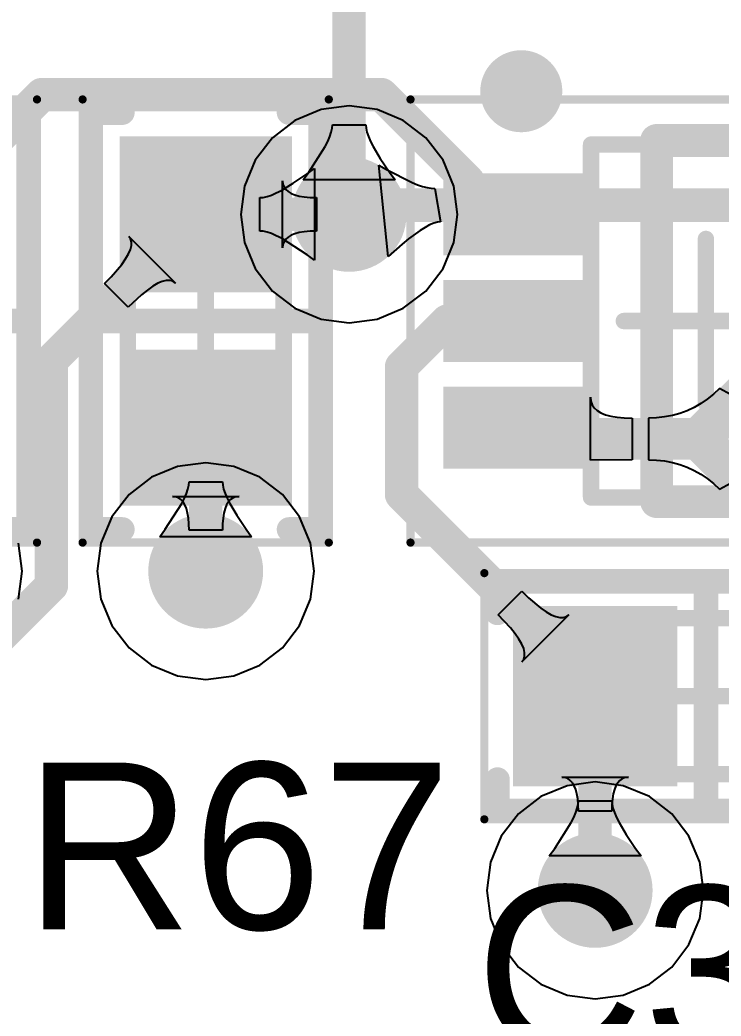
# Model space of a CAD drawing. Header units: inches. Extents: x -0.01 to 3.94, y -0.06 to 4.68.
# Drawn here: x 3.3454 to 3.5136, y 2.2233 to 2.4622 of the extents above; entities that cross this region are included whole.
import ezdxf

# ---------------------------------------------------------------- set-up
doc = ezdxf.new("R2010")
doc.units = ezdxf.units.IN
doc.header["$MEASUREMENT"] = 0
for name, color, linetype in [('Bottom Layer', 5, 'Continuous'), ('Int1 -GND)', 16, 'Continuous'), ('Int2 -PWR)', 76, 'Continuous'), ('Top 3D Body', 56, 'Continuous'), ('Top Courtyard', 56, 'Continuous'), ('Top Layer', 1, 'Continuous'), ('Top Overlay', 2, 'Continuous'), ('Top Paste', 8, 'Continuous'), ('Top Solder', 216, 'Continuous'), ('Via Holes', 16, 'Continuous')]:
    doc.layers.add(name, color=color, linetype=linetype)
doc.styles.add('Arial', font='', dxfattribs={"height": 0.2})
doc.styles.get('Arial').set_extended_font_data('Arial')

# ---------------------------------------------------------------- blocks, each defined once
blk = doc.blocks.new('CF792C6F_51F3_4C59_9918_AD84EFC14FA6_440')
at = {"layer": 'Top Layer'}
for points in [[(-0.06102, 0.01772), (-0.06102, 0.03346), (-0.02756, 0.03346), (-0.02756, 0.01772)], [(0.02756, 0.01772), (0.02756, 0.03346), (0.06102, 0.03346), (0.06102, 0.01772)], [(-0.06102, -0.00787), (-0.06102, 0.00787), (-0.02756, 0.00787), (-0.02756, -0.00787)], [(0.02756, -0.00787), (0.02756, 0.00787), (0.06102, 0.00787), (0.06102, -0.00787)], [(-0.06102, -0.03346), (-0.06102, -0.01772), (-0.02756, -0.01772), (-0.02756, -0.03346)], [(0.02756, -0.03346), (0.02756, -0.01772), (0.06102, -0.01772), (0.06102, -0.03346)]]:
    blk.add_hatch(color=1, dxfattribs=at).paths.add_polyline_path(points)
at = {"layer": 'Top Paste'}
for points in [[(-0.06102, 0.01772), (-0.06102, 0.03346), (-0.02756, 0.03346), (-0.02756, 0.01772)], [(0.02756, 0.01772), (0.02756, 0.03346), (0.06102, 0.03346), (0.06102, 0.01772)], [(-0.06102, -0.00787), (-0.06102, 0.00787), (-0.02756, 0.00787), (-0.02756, -0.00787)], [(0.02756, -0.00787), (0.02756, 0.00787), (0.06102, 0.00787), (0.06102, -0.00787)], [(-0.06102, -0.03346), (-0.06102, -0.01772), (-0.02756, -0.01772), (-0.02756, -0.03346)], [(0.02756, -0.03346), (0.02756, -0.01772), (0.06102, -0.01772), (0.06102, -0.03346)]]:
    blk.add_hatch(color=8, dxfattribs=at).paths.add_polyline_path(points)
at = {"layer": 'Top Solder'}
for points in [[(-0.06299, 0.01575), (-0.06299, 0.03543), (-0.02559, 0.03543), (-0.02559, 0.01575)], [(0.02559, 0.01575), (0.02559, 0.03543), (0.06299, 0.03543), (0.06299, 0.01575)], [(-0.06299, -0.00984), (-0.06299, 0.00984), (-0.02559, 0.00984), (-0.02559, -0.00984)], [(0.02559, -0.00984), (0.02559, 0.00984), (0.06299, 0.00984), (0.06299, -0.00984)], [(-0.06299, -0.03543), (-0.06299, -0.01575), (-0.02559, -0.01575), (-0.02559, -0.03543)], [(0.02559, -0.03543), (0.02559, -0.01575), (0.06299, -0.01575), (0.06299, -0.03543)]]:
    blk.add_hatch(color=216, dxfattribs=at).paths.add_polyline_path(points)
at = {"layer": 'Top 3D Body'}
for points in [[(-0.02756, -0.04232, 0.00394, 0.00394, 0), (-0.02756, 0.04232, 0.00394, 0.00394, 0)], [(-0.02756, 0.04232, 0.00394, 0.00394, 0), (0.02756, 0.04232, 0.00394, 0.00394, 0)], [(0.02756, -0.04232, 0.00394, 0.00394, 0), (0.02756, 0.04232, 0.00394, 0.00394, 0)], [(-0.02756, -0.04232, 0.00394, 0.00394, 0), (0.02756, -0.04232, 0.00394, 0.00394, 0)]]:
    blk.add_lwpolyline(points, format="xyseb", dxfattribs=at)
for points in [[(-0.02854, 0.04232, 0.00197, 0.00197, 1), (-0.02657, 0.04232, 0.00197, 0.00197, 1)], [(-0.02854, 0.04232, 0.00197, 0.00197, 1), (-0.02657, 0.04232, 0.00197, 0.00197, 1)], [(0.02658, 0.04232, 0.00197, 0.00197, 1), (0.02854, 0.04232, 0.00197, 0.00197, 1)], [(0.02658, 0.04232, 0.00197, 0.00197, 1), (0.02854, 0.04232, 0.00197, 0.00197, 1)], [(-0.02854, -0.04232, 0.00197, 0.00197, 1), (-0.02657, -0.04232, 0.00197, 0.00197, 1)], [(-0.02854, -0.04232, 0.00197, 0.00197, 1), (-0.02657, -0.04232, 0.00197, 0.00197, 1)], [(0.02658, -0.04232, 0.00197, 0.00197, 1), (0.02854, -0.04232, 0.00197, 0.00197, 1)], [(0.02658, -0.04232, 0.00197, 0.00197, 1), (0.02854, -0.04232, 0.00197, 0.00197, 1)]]:
    blk.add_lwpolyline(points, format="xyseb", close=True, dxfattribs=at)
at = {"layer": 'Top Courtyard'}
for points in [[(-0.07087, -0.05315, 0.00197, 0.00197, 0), (-0.07087, 0.05315, 0.00197, 0.00197, 0)], [(-0.07087, 0.05315, 0.00197, 0.00197, 0), (0.07087, 0.05315, 0.00197, 0.00197, 0)], [(0.07087, -0.05315, 0.00197, 0.00197, 0), (0.07087, 0.05315, 0.00197, 0.00197, 0)], [(0, -0.01969, 0.00394, 0.00394, 0), (0, 0.01969, 0.00394, 0.00394, 0)], [(-0.01968, 0, 0.00394, 0.00394, 0), (0.01969, 0, 0.00394, 0.00394, 0)], [(-0.07087, -0.05315, 0.00197, 0.00197, 0), (0.07087, -0.05315, 0.00197, 0.00197, 0)]]:
    blk.add_lwpolyline(points, format="xyseb", dxfattribs=at)
for points in [[(-0.07136, 0.05315, 0.000984, 0.000984, 1), (-0.07037, 0.05315, 0.000984, 0.000984, 1)], [(-0.07136, 0.05315, 0.000984, 0.000984, 1), (-0.07037, 0.05315, 0.000984, 0.000984, 1)], [(0.07037, 0.05315, 0.000984, 0.000984, 1), (0.07136, 0.05315, 0.000984, 0.000984, 1)], [(0.07037, 0.05315, 0.000984, 0.000984, 1), (0.07136, 0.05315, 0.000984, 0.000984, 1)], [(-0.00098, 0.01969, 0.00197, 0.00197, 1), (0.00098, 0.01969, 0.00197, 0.00197, 1)], [(-0.02067, 0, 0.00197, 0.00197, 1), (-0.0187, 0, 0.00197, 0.00197, 1)], [(0.0187, 0, 0.00197, 0.00197, 1), (0.02067, 0, 0.00197, 0.00197, 1)], [(-0.00098, -0.01969, 0.00197, 0.00197, 1), (0.00098, -0.01969, 0.00197, 0.00197, 1)], [(-0.07136, -0.05315, 0.000984, 0.000984, 1), (-0.07037, -0.05315, 0.000984, 0.000984, 1)], [(-0.07136, -0.05315, 0.000984, 0.000984, 1), (-0.07037, -0.05315, 0.000984, 0.000984, 1)], [(0.07037, -0.05315, 0.000984, 0.000984, 1), (0.07136, -0.05315, 0.000984, 0.000984, 1)], [(0.07037, -0.05315, 0.000984, 0.000984, 1), (0.07136, -0.05315, 0.000984, 0.000984, 1)]]:
    blk.add_lwpolyline(points, format="xyseb", close=True, dxfattribs=at)
at = {"layer": 'Top Overlay'}
for points in [[(-0.03937, 0.05512, 0.00984, 0.00984, 1), (-0.04921, 0.05512, 0.00984, 0.00984, 1)], [(-0.05167, 0.05512, 0.00492, 0.00492, 1), (-0.04675, 0.05512, 0.00492, 0.00492, 1)], [(-0.04183, 0.05512, 0.00492, 0.00492, 1), (-0.03691, 0.05512, 0.00492, 0.00492, 1)], [(-0.01378, 0.04331, 0.00394, 0.00394, 1), (-0.00984, 0.04331, 0.00394, 0.00394, 1)], [(-0.01378, 0.04331, 0.00394, 0.00394, 1), (-0.00984, 0.04331, 0.00394, 0.00394, 1)], [(0.00984, 0.04331, 0.00394, 0.00394, 1), (0.01378, 0.04331, 0.00394, 0.00394, 1)], [(0.00984, 0.04331, 0.00394, 0.00394, 1), (0.01378, 0.04331, 0.00394, 0.00394, 1)], [(-0.01378, -0.04331, 0.00394, 0.00394, 1), (-0.00984, -0.04331, 0.00394, 0.00394, 1)], [(-0.01378, -0.04331, 0.00394, 0.00394, 1), (-0.00984, -0.04331, 0.00394, 0.00394, 1)], [(0.00984, -0.04331, 0.00394, 0.00394, 1), (0.01378, -0.04331, 0.00394, 0.00394, 1)], [(0.00984, -0.04331, 0.00394, 0.00394, 1), (0.01378, -0.04331, 0.00394, 0.00394, 1)]]:
    blk.add_lwpolyline(points, format="xyseb", close=True, dxfattribs=at)
for points in [[(-0.01181, 0.04331, 0.00787, 0.00787, 0), (0.01181, 0.04331, 0.00787, 0.00787, 0)], [(-0.01181, -0.04331, 0.00787, 0.00787, 0), (-0.01181, 0.04331, 0.00787, 0.00787, 0)], [(0.01181, -0.04331, 0.00787, 0.00787, 0), (0.01181, 0.04331, 0.00787, 0.00787, 0)], [(-0.01181, -0.04331, 0.00787, 0.00787, 0), (0.01181, -0.04331, 0.00787, 0.00787, 0)]]:
    blk.add_lwpolyline(points, format="xyseb", dxfattribs=at)
blk = doc.blocks.new('RES_0603_1608_496')
at = {"layer": 'Top Layer'}
for points in [[(-0.04232, -0.0187), (-0.04232, 0.0187), (-0.00886, 0.0187), (-0.00886, -0.0187)], [(0.00886, -0.0187), (0.00886, 0.0187), (0.04232, 0.0187), (0.04232, -0.0187)]]:
    blk.add_hatch(color=1, dxfattribs=at).paths.add_polyline_path(points)
at = {"layer": 'Top Paste'}
for points in [[(-0.04232, -0.0187), (-0.04232, 0.0187), (-0.00886, 0.0187), (-0.00886, -0.0187)], [(0.00886, -0.0187), (0.00886, 0.0187), (0.04232, 0.0187), (0.04232, -0.0187)]]:
    blk.add_hatch(color=8, dxfattribs=at).paths.add_polyline_path(points)
at = {"layer": 'Top Solder'}
for points in [[(-0.04429, -0.02067), (-0.04429, 0.02067), (-0.00689, 0.02067), (-0.00689, -0.02067)], [(0.00689, -0.02067), (0.00689, 0.02067), (0.04429, 0.02067), (0.04429, -0.02067)]]:
    blk.add_hatch(color=216, dxfattribs=at).paths.add_polyline_path(points)
at = {"layer": 'Top 3D Body'}
for points in [[(-0.03445, 0.0187, 0.00394, 0.00394, 0), (0.03445, 0.0187, 0.00394, 0.00394, 0)], [(-0.03445, 0.0187, 0.00394, 0.00394, 0), (-0.03445, -0.0187, 0.00394, 0.00394, 0)], [(0.03445, 0.0187, 0.00394, 0.00394, 0), (0.03445, -0.0187, 0.00394, 0.00394, 0)], [(-0.03445, -0.0187, 0.00394, 0.00394, 0), (0.03445, -0.0187, 0.00394, 0.00394, 0)]]:
    blk.add_lwpolyline(points, format="xyseb", dxfattribs=at)
for points in [[(-0.03543, 0.0187, 0.00197, 0.00197, 1), (-0.03346, 0.0187, 0.00197, 0.00197, 1)], [(-0.03543, 0.0187, 0.00197, 0.00197, 1), (-0.03346, 0.0187, 0.00197, 0.00197, 1)], [(0.03346, 0.0187, 0.00197, 0.00197, 1), (0.03543, 0.0187, 0.00197, 0.00197, 1)], [(0.03346, 0.0187, 0.00197, 0.00197, 1), (0.03543, 0.0187, 0.00197, 0.00197, 1)], [(-0.03543, -0.0187, 0.00197, 0.00197, 1), (-0.03346, -0.0187, 0.00197, 0.00197, 1)], [(-0.03543, -0.0187, 0.00197, 0.00197, 1), (-0.03346, -0.0187, 0.00197, 0.00197, 1)], [(0.03346, -0.0187, 0.00197, 0.00197, 1), (0.03543, -0.0187, 0.00197, 0.00197, 1)], [(0.03346, -0.0187, 0.00197, 0.00197, 1), (0.03543, -0.0187, 0.00197, 0.00197, 1)]]:
    blk.add_lwpolyline(points, format="xyseb", close=True, dxfattribs=at)
at = {"layer": 'Top Courtyard'}
for points in [[(-0.05315, 0.02953, 0.00197, 0.00197, 0), (0.05315, 0.02953, 0.00197, 0.00197, 0)], [(-0.05315, 0.02953, 0.00197, 0.00197, 0), (-0.05315, -0.02953, 0.00197, 0.00197, 0)], [(0.05315, 0.02953, 0.00197, 0.00197, 0), (0.05315, -0.02953, 0.00197, 0.00197, 0)], [(0, 0.0187, 0.00394, 0.00394, 0), (0, -0.0187, 0.00394, 0.00394, 0)], [(-0.0187, 0, 0.00394, 0.00394, 0), (0.0187, 0, 0.00394, 0.00394, 0)], [(-0.05315, -0.02953, 0.00197, 0.00197, 0), (0.05315, -0.02953, 0.00197, 0.00197, 0)]]:
    blk.add_lwpolyline(points, format="xyseb", dxfattribs=at)
for points in [[(-0.05364, 0.02953, 0.000984, 0.000984, 1), (-0.05266, 0.02953, 0.000984, 0.000984, 1)], [(-0.05364, 0.02953, 0.000984, 0.000984, 1), (-0.05266, 0.02953, 0.000984, 0.000984, 1)], [(0.05266, 0.02953, 0.000984, 0.000984, 1), (0.05364, 0.02953, 0.000984, 0.000984, 1)], [(0.05266, 0.02953, 0.000984, 0.000984, 1), (0.05364, 0.02953, 0.000984, 0.000984, 1)], [(-0.00098, 0.0187, 0.00197, 0.00197, 1), (0.00098, 0.0187, 0.00197, 0.00197, 1)], [(-0.01968, 0, 0.00197, 0.00197, 1), (-0.01772, 0, 0.00197, 0.00197, 1)], [(0.01772, 0, 0.00197, 0.00197, 1), (0.01968, 0, 0.00197, 0.00197, 1)], [(-0.00098, -0.0187, 0.00197, 0.00197, 1), (0.00098, -0.0187, 0.00197, 0.00197, 1)], [(-0.05364, -0.02953, 0.000984, 0.000984, 1), (-0.05266, -0.02953, 0.000984, 0.000984, 1)], [(-0.05364, -0.02953, 0.000984, 0.000984, 1), (-0.05266, -0.02953, 0.000984, 0.000984, 1)], [(0.05266, -0.02953, 0.000984, 0.000984, 1), (0.05364, -0.02953, 0.000984, 0.000984, 1)], [(0.05266, -0.02953, 0.000984, 0.000984, 1), (0.05364, -0.02953, 0.000984, 0.000984, 1)]]:
    blk.add_lwpolyline(points, format="xyseb", close=True, dxfattribs=at)
at = {"layer": 'Top Overlay'}
for points in [[(-0.05, 0.02756, 0.00591, 0.00591, 0), (0.05, 0.02756, 0.00591, 0.00591, 0)], [(-0.05, 0.02756, 0.00591, 0.00591, 0), (-0.05, 0.02, 0.00591, 0.00591, 0)], [(0, 0.02756, 0.00591, 0.00591, 0), (0, -0.02756, 0.00591, 0.00591, 0)], [(0.05, 0.02756, 0.00591, 0.00591, 0), (0.05, 0.02, 0.00591, 0.00591, 0)], [(-0.05, -0.02, 0.00591, 0.00591, 0), (-0.05, -0.02756, 0.00591, 0.00591, 0)], [(0.05, -0.02, 0.00591, 0.00591, 0), (0.05, -0.02756, 0.00591, 0.00591, 0)], [(-0.05, -0.02756, 0.00591, 0.00591, 0), (0.05, -0.02756, 0.00591, 0.00591, 0)]]:
    blk.add_lwpolyline(points, format="xyseb", dxfattribs=at)
for points in [[(-0.05148, 0.02756, 0.00295, 0.00295, 1), (-0.04852, 0.02756, 0.00295, 0.00295, 1)], [(-0.05148, 0.02756, 0.00295, 0.00295, 1), (-0.04852, 0.02756, 0.00295, 0.00295, 1)], [(-0.00148, 0.02756, 0.00295, 0.00295, 1), (0.00148, 0.02756, 0.00295, 0.00295, 1)], [(0.04852, 0.02756, 0.00295, 0.00295, 1), (0.05148, 0.02756, 0.00295, 0.00295, 1)], [(0.04852, 0.02756, 0.00295, 0.00295, 1), (0.05148, 0.02756, 0.00295, 0.00295, 1)], [(-0.05148, 0.02, 0.00295, 0.00295, 1), (-0.04852, 0.02, 0.00295, 0.00295, 1)], [(0.04852, 0.02, 0.00295, 0.00295, 1), (0.05148, 0.02, 0.00295, 0.00295, 1)], [(-0.05148, -0.02, 0.00295, 0.00295, 1), (-0.04852, -0.02, 0.00295, 0.00295, 1)], [(0.04852, -0.02, 0.00295, 0.00295, 1), (0.05148, -0.02, 0.00295, 0.00295, 1)], [(-0.05148, -0.02756, 0.00295, 0.00295, 1), (-0.04852, -0.02756, 0.00295, 0.00295, 1)], [(-0.05148, -0.02756, 0.00295, 0.00295, 1), (-0.04852, -0.02756, 0.00295, 0.00295, 1)], [(-0.00148, -0.02756, 0.00295, 0.00295, 1), (0.00148, -0.02756, 0.00295, 0.00295, 1)], [(0.04852, -0.02756, 0.00295, 0.00295, 1), (0.05148, -0.02756, 0.00295, 0.00295, 1)], [(0.04852, -0.02756, 0.00295, 0.00295, 1), (0.05148, -0.02756, 0.00295, 0.00295, 1)]]:
    blk.add_lwpolyline(points, format="xyseb", close=True, dxfattribs=at)
blk = doc.blocks.new('RES_0603_1608_497')
at = {"layer": 'Top Layer'}
for points in [[(-0.04232, -0.0187), (-0.04232, 0.0187), (-0.00886, 0.0187), (-0.00886, -0.0187)], [(0.00886, -0.0187), (0.00886, 0.0187), (0.04232, 0.0187), (0.04232, -0.0187)]]:
    blk.add_hatch(color=1, dxfattribs=at).paths.add_polyline_path(points)
at = {"layer": 'Top Paste'}
for points in [[(-0.04232, -0.0187), (-0.04232, 0.0187), (-0.00886, 0.0187), (-0.00886, -0.0187)], [(0.00886, -0.0187), (0.00886, 0.0187), (0.04232, 0.0187), (0.04232, -0.0187)]]:
    blk.add_hatch(color=8, dxfattribs=at).paths.add_polyline_path(points)
at = {"layer": 'Top Solder'}
for points in [[(-0.04429, -0.02067), (-0.04429, 0.02067), (-0.00689, 0.02067), (-0.00689, -0.02067)], [(0.00689, -0.02067), (0.00689, 0.02067), (0.04429, 0.02067), (0.04429, -0.02067)]]:
    blk.add_hatch(color=216, dxfattribs=at).paths.add_polyline_path(points)
at = {"layer": 'Top 3D Body'}
for points in [[(-0.03445, 0.0187, 0.00394, 0.00394, 0), (0.03445, 0.0187, 0.00394, 0.00394, 0)], [(-0.03445, 0.0187, 0.00394, 0.00394, 0), (-0.03445, -0.0187, 0.00394, 0.00394, 0)], [(0.03445, 0.0187, 0.00394, 0.00394, 0), (0.03445, -0.0187, 0.00394, 0.00394, 0)], [(-0.03445, -0.0187, 0.00394, 0.00394, 0), (0.03445, -0.0187, 0.00394, 0.00394, 0)]]:
    blk.add_lwpolyline(points, format="xyseb", dxfattribs=at)
for points in [[(-0.03543, 0.0187, 0.00197, 0.00197, 1), (-0.03346, 0.0187, 0.00197, 0.00197, 1)], [(-0.03543, 0.0187, 0.00197, 0.00197, 1), (-0.03346, 0.0187, 0.00197, 0.00197, 1)], [(0.03346, 0.0187, 0.00197, 0.00197, 1), (0.03543, 0.0187, 0.00197, 0.00197, 1)], [(0.03346, 0.0187, 0.00197, 0.00197, 1), (0.03543, 0.0187, 0.00197, 0.00197, 1)], [(-0.03543, -0.0187, 0.00197, 0.00197, 1), (-0.03346, -0.0187, 0.00197, 0.00197, 1)], [(-0.03543, -0.0187, 0.00197, 0.00197, 1), (-0.03346, -0.0187, 0.00197, 0.00197, 1)], [(0.03346, -0.0187, 0.00197, 0.00197, 1), (0.03543, -0.0187, 0.00197, 0.00197, 1)], [(0.03346, -0.0187, 0.00197, 0.00197, 1), (0.03543, -0.0187, 0.00197, 0.00197, 1)]]:
    blk.add_lwpolyline(points, format="xyseb", close=True, dxfattribs=at)
at = {"layer": 'Top Courtyard'}
for points in [[(-0.05315, 0.02953, 0.00197, 0.00197, 0), (0.05315, 0.02953, 0.00197, 0.00197, 0)], [(-0.05315, 0.02953, 0.00197, 0.00197, 0), (-0.05315, -0.02953, 0.00197, 0.00197, 0)], [(0.05315, 0.02953, 0.00197, 0.00197, 0), (0.05315, -0.02953, 0.00197, 0.00197, 0)], [(0, 0.0187, 0.00394, 0.00394, 0), (0, -0.0187, 0.00394, 0.00394, 0)], [(-0.0187, 0, 0.00394, 0.00394, 0), (0.0187, 0, 0.00394, 0.00394, 0)], [(-0.05315, -0.02953, 0.00197, 0.00197, 0), (0.05315, -0.02953, 0.00197, 0.00197, 0)]]:
    blk.add_lwpolyline(points, format="xyseb", dxfattribs=at)
for points in [[(-0.05364, 0.02953, 0.000984, 0.000984, 1), (-0.05266, 0.02953, 0.000984, 0.000984, 1)], [(-0.05364, 0.02953, 0.000984, 0.000984, 1), (-0.05266, 0.02953, 0.000984, 0.000984, 1)], [(0.05266, 0.02953, 0.000984, 0.000984, 1), (0.05364, 0.02953, 0.000984, 0.000984, 1)], [(0.05266, 0.02953, 0.000984, 0.000984, 1), (0.05364, 0.02953, 0.000984, 0.000984, 1)], [(-0.00098, 0.0187, 0.00197, 0.00197, 1), (0.00098, 0.0187, 0.00197, 0.00197, 1)], [(-0.01968, 0, 0.00197, 0.00197, 1), (-0.01772, 0, 0.00197, 0.00197, 1)], [(0.01772, 0, 0.00197, 0.00197, 1), (0.01968, 0, 0.00197, 0.00197, 1)], [(-0.00098, -0.0187, 0.00197, 0.00197, 1), (0.00098, -0.0187, 0.00197, 0.00197, 1)], [(-0.05364, -0.02953, 0.000984, 0.000984, 1), (-0.05266, -0.02953, 0.000984, 0.000984, 1)], [(-0.05364, -0.02953, 0.000984, 0.000984, 1), (-0.05266, -0.02953, 0.000984, 0.000984, 1)], [(0.05266, -0.02953, 0.000984, 0.000984, 1), (0.05364, -0.02953, 0.000984, 0.000984, 1)], [(0.05266, -0.02953, 0.000984, 0.000984, 1), (0.05364, -0.02953, 0.000984, 0.000984, 1)]]:
    blk.add_lwpolyline(points, format="xyseb", close=True, dxfattribs=at)
at = {"layer": 'Top Overlay'}
for points in [[(-0.05, 0.02756, 0.00591, 0.00591, 0), (0.05, 0.02756, 0.00591, 0.00591, 0)], [(-0.05, 0.02756, 0.00591, 0.00591, 0), (-0.05, 0.02, 0.00591, 0.00591, 0)], [(0, 0.02756, 0.00591, 0.00591, 0), (0, -0.02756, 0.00591, 0.00591, 0)], [(0.05, 0.02756, 0.00591, 0.00591, 0), (0.05, 0.02, 0.00591, 0.00591, 0)], [(-0.05, -0.02, 0.00591, 0.00591, 0), (-0.05, -0.02756, 0.00591, 0.00591, 0)], [(0.05, -0.02, 0.00591, 0.00591, 0), (0.05, -0.02756, 0.00591, 0.00591, 0)], [(-0.05, -0.02756, 0.00591, 0.00591, 0), (0.05, -0.02756, 0.00591, 0.00591, 0)]]:
    blk.add_lwpolyline(points, format="xyseb", dxfattribs=at)
for points in [[(-0.05148, 0.02756, 0.00295, 0.00295, 1), (-0.04852, 0.02756, 0.00295, 0.00295, 1)], [(-0.05148, 0.02756, 0.00295, 0.00295, 1), (-0.04852, 0.02756, 0.00295, 0.00295, 1)], [(-0.00148, 0.02756, 0.00295, 0.00295, 1), (0.00148, 0.02756, 0.00295, 0.00295, 1)], [(0.04852, 0.02756, 0.00295, 0.00295, 1), (0.05148, 0.02756, 0.00295, 0.00295, 1)], [(0.04852, 0.02756, 0.00295, 0.00295, 1), (0.05148, 0.02756, 0.00295, 0.00295, 1)], [(-0.05148, 0.02, 0.00295, 0.00295, 1), (-0.04852, 0.02, 0.00295, 0.00295, 1)], [(0.04852, 0.02, 0.00295, 0.00295, 1), (0.05148, 0.02, 0.00295, 0.00295, 1)], [(-0.05148, -0.02, 0.00295, 0.00295, 1), (-0.04852, -0.02, 0.00295, 0.00295, 1)], [(0.04852, -0.02, 0.00295, 0.00295, 1), (0.05148, -0.02, 0.00295, 0.00295, 1)], [(-0.05148, -0.02756, 0.00295, 0.00295, 1), (-0.04852, -0.02756, 0.00295, 0.00295, 1)], [(-0.05148, -0.02756, 0.00295, 0.00295, 1), (-0.04852, -0.02756, 0.00295, 0.00295, 1)], [(-0.00148, -0.02756, 0.00295, 0.00295, 1), (0.00148, -0.02756, 0.00295, 0.00295, 1)], [(0.04852, -0.02756, 0.00295, 0.00295, 1), (0.05148, -0.02756, 0.00295, 0.00295, 1)], [(0.04852, -0.02756, 0.00295, 0.00295, 1), (0.05148, -0.02756, 0.00295, 0.00295, 1)]]:
    blk.add_lwpolyline(points, format="xyseb", close=True, dxfattribs=at)
blk = doc.blocks.new('CAP_0603_1608_596')
at = {"layer": 'Top Layer'}
for points in [[(-0.04429, -0.01968), (-0.04429, 0.01969), (-0.00886, 0.01969), (-0.00886, -0.01968)], [(0.00886, -0.01968), (0.00886, 0.01969), (0.04429, 0.01969), (0.04429, -0.01968)]]:
    blk.add_hatch(color=1, dxfattribs=at).paths.add_polyline_path(points)
at = {"layer": 'Top Paste'}
for points in [[(-0.04429, -0.01968), (-0.04429, 0.01969), (-0.00886, 0.01969), (-0.00886, -0.01968)], [(0.00886, -0.01968), (0.00886, 0.01969), (0.04429, 0.01969), (0.04429, -0.01968)]]:
    blk.add_hatch(color=8, dxfattribs=at).paths.add_polyline_path(points)
at = {"layer": 'Top Solder'}
for points in [[(-0.04626, -0.02165), (-0.04626, 0.02165), (-0.00689, 0.02165), (-0.00689, -0.02165)], [(0.00689, -0.02165), (0.00689, 0.02165), (0.04626, 0.02165), (0.04626, -0.02165)]]:
    blk.add_hatch(color=216, dxfattribs=at).paths.add_polyline_path(points)
at = {"layer": 'Top 3D Body'}
for points in [[(0.03445, 0.0187, 0.00394, 0.00394, 0), (-0.03445, 0.0187, 0.00394, 0.00394, 0)], [(-0.03445, 0.0187, 0.00394, 0.00394, 0), (-0.03445, -0.0187, 0.00394, 0.00394, 0)], [(0.03445, 0.0187, 0.00394, 0.00394, 0), (0.03445, -0.0187, 0.00394, 0.00394, 0)], [(0.03445, -0.0187, 0.00394, 0.00394, 0), (-0.03445, -0.0187, 0.00394, 0.00394, 0)]]:
    blk.add_lwpolyline(points, format="xyseb", dxfattribs=at)
for points in [[(-0.03543, 0.0187, 0.00197, 0.00197, 1), (-0.03346, 0.0187, 0.00197, 0.00197, 1)], [(-0.03543, 0.0187, 0.00197, 0.00197, 1), (-0.03346, 0.0187, 0.00197, 0.00197, 1)], [(0.03346, 0.0187, 0.00197, 0.00197, 1), (0.03543, 0.0187, 0.00197, 0.00197, 1)], [(0.03346, 0.0187, 0.00197, 0.00197, 1), (0.03543, 0.0187, 0.00197, 0.00197, 1)], [(-0.03543, -0.0187, 0.00197, 0.00197, 1), (-0.03346, -0.0187, 0.00197, 0.00197, 1)], [(-0.03543, -0.0187, 0.00197, 0.00197, 1), (-0.03346, -0.0187, 0.00197, 0.00197, 1)], [(0.03346, -0.0187, 0.00197, 0.00197, 1), (0.03543, -0.0187, 0.00197, 0.00197, 1)], [(0.03346, -0.0187, 0.00197, 0.00197, 1), (0.03543, -0.0187, 0.00197, 0.00197, 1)]]:
    blk.add_lwpolyline(points, format="xyseb", close=True, dxfattribs=at)
at = {"layer": 'Top Courtyard'}
for points in [[(0.05315, 0.02953, 0.00197, 0.00197, 0), (-0.05315, 0.02953, 0.00197, 0.00197, 0)], [(-0.05315, 0.02953, 0.00197, 0.00197, 0), (-0.05315, -0.02953, 0.00197, 0.00197, 0)], [(0.05315, 0.02953, 0.00197, 0.00197, 0), (0.05315, -0.02953, 0.00197, 0.00197, 0)], [(0, 0.0187, 0.00394, 0.00394, 0), (0, -0.0187, 0.00394, 0.00394, 0)], [(0.0187, 0, 0.00394, 0.00394, 0), (-0.0187, 0, 0.00394, 0.00394, 0)], [(0.05315, -0.02953, 0.00197, 0.00197, 0), (-0.05315, -0.02953, 0.00197, 0.00197, 0)]]:
    blk.add_lwpolyline(points, format="xyseb", dxfattribs=at)
for points in [[(-0.05364, 0.02953, 0.000984, 0.000984, 1), (-0.05266, 0.02953, 0.000984, 0.000984, 1)], [(-0.05364, 0.02953, 0.000984, 0.000984, 1), (-0.05266, 0.02953, 0.000984, 0.000984, 1)], [(0.05266, 0.02953, 0.000984, 0.000984, 1), (0.05364, 0.02953, 0.000984, 0.000984, 1)], [(0.05266, 0.02953, 0.000984, 0.000984, 1), (0.05364, 0.02953, 0.000984, 0.000984, 1)], [(-0.00098, 0.0187, 0.00197, 0.00197, 1), (0.00098, 0.0187, 0.00197, 0.00197, 1)], [(-0.01968, 0, 0.00197, 0.00197, 1), (-0.01772, 0, 0.00197, 0.00197, 1)], [(0.01772, 0, 0.00197, 0.00197, 1), (0.01968, 0, 0.00197, 0.00197, 1)], [(-0.00098, -0.0187, 0.00197, 0.00197, 1), (0.00098, -0.0187, 0.00197, 0.00197, 1)], [(-0.05364, -0.02953, 0.000984, 0.000984, 1), (-0.05266, -0.02953, 0.000984, 0.000984, 1)], [(-0.05364, -0.02953, 0.000984, 0.000984, 1), (-0.05266, -0.02953, 0.000984, 0.000984, 1)], [(0.05266, -0.02953, 0.000984, 0.000984, 1), (0.05364, -0.02953, 0.000984, 0.000984, 1)], [(0.05266, -0.02953, 0.000984, 0.000984, 1), (0.05364, -0.02953, 0.000984, 0.000984, 1)]]:
    blk.add_lwpolyline(points, format="xyseb", close=True, dxfattribs=at)
at = {"layer": 'Top Overlay'}
for points in [[(-0.05, 0.02756, 0.00591, 0.00591, 0), (-0.05, 0.02, 0.00591, 0.00591, 0)], [(0.05, 0.02756, 0.00591, 0.00591, 0), (-0.05, 0.02756, 0.00591, 0.00591, 0)], [(0, 0.02756, 0.00591, 0.00591, 0), (0, -0.02756, 0.00591, 0.00591, 0)], [(0.05, 0.02756, 0.00591, 0.00591, 0), (0.05, 0.02, 0.00591, 0.00591, 0)], [(-0.05, -0.02, 0.00591, 0.00591, 0), (-0.05, -0.02756, 0.00591, 0.00591, 0)], [(0.05, -0.02, 0.00591, 0.00591, 0), (0.05, -0.02756, 0.00591, 0.00591, 0)], [(0.05, -0.02756, 0.00591, 0.00591, 0), (-0.05, -0.02756, 0.00591, 0.00591, 0)]]:
    blk.add_lwpolyline(points, format="xyseb", dxfattribs=at)
for points in [[(-0.05148, 0.02756, 0.00295, 0.00295, 1), (-0.04852, 0.02756, 0.00295, 0.00295, 1)], [(-0.05148, 0.02756, 0.00295, 0.00295, 1), (-0.04852, 0.02756, 0.00295, 0.00295, 1)], [(-0.00148, 0.02756, 0.00295, 0.00295, 1), (0.00148, 0.02756, 0.00295, 0.00295, 1)], [(0.04852, 0.02756, 0.00295, 0.00295, 1), (0.05148, 0.02756, 0.00295, 0.00295, 1)], [(0.04852, 0.02756, 0.00295, 0.00295, 1), (0.05148, 0.02756, 0.00295, 0.00295, 1)], [(-0.05148, 0.02, 0.00295, 0.00295, 1), (-0.04852, 0.02, 0.00295, 0.00295, 1)], [(0.04852, 0.02, 0.00295, 0.00295, 1), (0.05148, 0.02, 0.00295, 0.00295, 1)], [(-0.05148, -0.02, 0.00295, 0.00295, 1), (-0.04852, -0.02, 0.00295, 0.00295, 1)], [(0.04852, -0.02, 0.00295, 0.00295, 1), (0.05148, -0.02, 0.00295, 0.00295, 1)], [(-0.05148, -0.02756, 0.00295, 0.00295, 1), (-0.04852, -0.02756, 0.00295, 0.00295, 1)], [(-0.05148, -0.02756, 0.00295, 0.00295, 1), (-0.04852, -0.02756, 0.00295, 0.00295, 1)], [(-0.00148, -0.02756, 0.00295, 0.00295, 1), (0.00148, -0.02756, 0.00295, 0.00295, 1)], [(0.04852, -0.02756, 0.00295, 0.00295, 1), (0.05148, -0.02756, 0.00295, 0.00295, 1)], [(0.04852, -0.02756, 0.00295, 0.00295, 1), (0.05148, -0.02756, 0.00295, 0.00295, 1)]]:
    blk.add_lwpolyline(points, format="xyseb", close=True, dxfattribs=at)

msp = doc.modelspace()

# ---------------------------------------------------------------- hatches: boundary and pattern name
at = {"layer": 'Bottom Layer'}
h = msp.add_hatch(color=5, dxfattribs=at)
edge = h.paths.add_edge_path()
edge.add_arc((3.42441, 2.41559), 0.01378, 0, 360)
h = msp.add_hatch(color=5, dxfattribs=at)
edge = h.paths.add_edge_path()
edge.add_arc((3.39, 2.33), 0.01378, 0, 360)
h = msp.add_hatch(color=5, dxfattribs=at)
edge = h.paths.add_edge_path()
edge.add_arc((3.48343, 2.25343), 0.01378, 0, 360)
at = {"layer": 'Int1 -GND)'}
h = msp.add_hatch(color=7, dxfattribs=at)
edge = h.paths.add_edge_path()
edge.add_arc((3.42441, 2.41559), 0.01378, 0, 360)
h = msp.add_hatch(color=7, dxfattribs=at)
edge = h.paths.add_edge_path()
edge.add_arc((3.39, 2.33), 0.01378, 0, 360)
h = msp.add_hatch(color=7, dxfattribs=at)
edge = h.paths.add_edge_path()
edge.add_arc((3.48343, 2.25343), 0.01378, 0, 360)
at = {"layer": 'Int2 -PWR)'}
h = msp.add_hatch(color=7, dxfattribs=at)
edge = h.paths.add_edge_path()
edge.add_arc((3.42441, 2.41559), 0.01378, 0, 360)
h = msp.add_hatch(color=7, dxfattribs=at)
edge = h.paths.add_edge_path()
edge.add_arc((3.39, 2.33), 0.01378, 0, 360)
h = msp.add_hatch(color=7, dxfattribs=at)
edge = h.paths.add_edge_path()
edge.add_arc((3.48343, 2.25343), 0.01378, 0, 360)
at = {"layer": 'Top Layer'}
h = msp.add_hatch(color=1, dxfattribs=at)
edge = h.paths.add_edge_path()
edge.add_arc((3.42441, 2.41559), 0.01378, 0, 360)
h = msp.add_hatch(color=1, dxfattribs=at)
edge = h.paths.add_edge_path()
edge.add_arc((3.39, 2.33), 0.01378, 0, 360)
h = msp.add_hatch(color=1, dxfattribs=at)
edge = h.paths.add_edge_path()
edge.add_arc((3.48343, 2.25343), 0.01378, 0, 360)
at = {"layer": 'Via Holes'}
h = msp.add_hatch(color=7, dxfattribs=at)
edge = h.paths.add_edge_path()
edge.add_arc((3.42441, 2.41559), 0.00689, 0, 360)
h = msp.add_hatch(color=7, dxfattribs=at)
edge = h.paths.add_edge_path()
edge.add_arc((3.39, 2.33), 0.00689, 0, 360)
h = msp.add_hatch(color=7, dxfattribs=at)
edge = h.paths.add_edge_path()
edge.add_arc((3.48343, 2.25343), 0.00689, 0, 360)

# ---------------------------------------------------------------- linework, layer by layer
at = {"layer": 'Bottom Layer'}
for p, q in [((3.41978, 2.43425), (3.42013, 2.43529)), ((3.42013, 2.43529), (3.42034, 2.43622)), ((3.42034, 2.43622), (3.42041, 2.43704)), ((3.42041, 2.43704), (3.42841, 2.43704)), ((3.42841, 2.43704), (3.42848, 2.43622)), ((3.42848, 2.43622), (3.42869, 2.43529)), ((3.42869, 2.43529), (3.42904, 2.43425)), ((3.41866, 2.43183), (3.41929, 2.4331)), ((3.41929, 2.4331), (3.41978, 2.43425)), ((3.42904, 2.43425), (3.42953, 2.4331)), ((3.42953, 2.4331), (3.43016, 2.43183)), ((3.41472, 2.42568), (3.41866, 2.43183)), ((3.43016, 2.43183), (3.43185, 2.42898)), ((3.43185, 2.42898), (3.43409, 2.42568)), ((3.41339, 2.42386), (3.41472, 2.42568)), ((3.43375, 2.40546), (3.43154, 2.42738)), ((3.43154, 2.42738), (3.43334, 2.42632)), ((3.43334, 2.42632), (3.43952, 2.42319)), ((3.43409, 2.42568), (3.43543, 2.42386)), ((3.43543, 2.42386), (3.41339, 2.42386)), ((3.43952, 2.42319), (3.44081, 2.42269)), ((3.44081, 2.42269), (3.44201, 2.4223)), ((3.44201, 2.4223), (3.4431, 2.42202)), ((3.4431, 2.42202), (3.44409, 2.42185)), ((3.44409, 2.42185), (3.44498, 2.42179)), ((3.44498, 2.42179), (3.44634, 2.41379)), ((3.4447, 2.41346), (3.44372, 2.41304)), ((3.44558, 2.41371), (3.4447, 2.41346)), ((3.44634, 2.41379), (3.44558, 2.41371)), ((3.44142, 2.41171), (3.43868, 2.40971)), ((3.44262, 2.41246), (3.44142, 2.41171)), ((3.44372, 2.41304), (3.44262, 2.41246)), ((3.43868, 2.40971), (3.43715, 2.40846)), ((3.43715, 2.40846), (3.43375, 2.40546))]:
    msp.add_line(p, q, dxfattribs=at)
for points in [[(3.42441, 2.42463, 0.008, 0.008, 0), (3.42441, 2.60441, 0.008, 0.008, 0)], [(3.42441, 2.42463, 0.008, 0.008, 0), (3.42904, 2.42, 0.008, 0.008, 0)], [(3.42904, 2.42, 0.008, 0.008, 0), (3.43, 2.42, 0.008, 0.008, 0)], [(3.42441, 2.41559, 0.008, 0.008, 0), (3.42661, 2.41779, 0.008, 0.008, 0)], [(3.42661, 2.41779, 0.008, 0.008, 0), (3.58779, 2.41779, 0.008, 0.008, 0)]]:
    msp.add_lwpolyline(points, format="xyseb", dxfattribs=at)
for points in [[(3.42241, 2.42463, 0.004, 0.004, 1), (3.42641, 2.42463, 0.004, 0.004, 1)], [(3.42241, 2.42463, 0.004, 0.004, 1), (3.42641, 2.42463, 0.004, 0.004, 1)], [(3.42704, 2.42, 0.004, 0.004, 1), (3.43104, 2.42, 0.004, 0.004, 1)], [(3.42704, 2.42, 0.004, 0.004, 1), (3.43104, 2.42, 0.004, 0.004, 1)], [(3.428, 2.42, 0.004, 0.004, 1), (3.432, 2.42, 0.004, 0.004, 1)], [(3.42461, 2.41779, 0.004, 0.004, 1), (3.42861, 2.41779, 0.004, 0.004, 1)], [(3.42461, 2.41779, 0.004, 0.004, 1), (3.42861, 2.41779, 0.004, 0.004, 1)], [(3.42241, 2.41559, 0.004, 0.004, 1), (3.42641, 2.41559, 0.004, 0.004, 1)]]:
    msp.add_lwpolyline(points, format="xyseb", close=True, dxfattribs=at)
at = {"layer": 'Int1 -GND)'}
for p, q in [((3.41768, 2.44071), (3.41141, 2.43811)), ((3.42441, 2.44159), (3.41768, 2.44071)), ((3.43114, 2.44071), (3.42441, 2.44159)), ((3.43741, 2.43811), (3.43114, 2.44071)), ((3.41141, 2.43811), (3.40602, 2.43398)), ((3.4428, 2.43398), (3.43741, 2.43811)), ((3.40602, 2.43398), (3.40189, 2.42859)), ((3.44693, 2.42859), (3.4428, 2.43398)), ((3.40189, 2.42859), (3.39929, 2.42232)), ((3.44953, 2.42232), (3.44693, 2.42859)), ((3.39929, 2.42232), (3.39841, 2.41559)), ((3.45041, 2.41559), (3.44953, 2.42232)), ((3.39841, 2.41559), (3.39929, 2.40886)), ((3.44953, 2.40886), (3.45041, 2.41559)), ((3.39929, 2.40886), (3.40189, 2.40259)), ((3.44693, 2.40259), (3.44953, 2.40886)), ((3.40189, 2.40259), (3.40602, 2.3972)), ((3.4428, 2.3972), (3.44693, 2.40259)), ((3.40602, 2.3972), (3.41141, 2.39307)), ((3.43741, 2.39307), (3.4428, 2.3972)), ((3.41141, 2.39307), (3.41768, 2.39047)), ((3.43114, 2.39047), (3.43741, 2.39307)), ((3.41768, 2.39047), (3.42441, 2.38959)), ((3.42441, 2.38959), (3.43114, 2.39047))]:
    msp.add_line(p, q, dxfattribs=at)
at = {"layer": 'Int2 -PWR)'}
for p, q in [((3.41768, 2.44071), (3.41141, 2.43811)), ((3.42441, 2.44159), (3.41768, 2.44071)), ((3.43114, 2.44071), (3.42441, 2.44159)), ((3.43741, 2.43811), (3.43114, 2.44071)), ((3.41141, 2.43811), (3.40602, 2.43398)), ((3.4428, 2.43398), (3.43741, 2.43811)), ((3.40602, 2.43398), (3.40189, 2.42859)), ((3.44693, 2.42859), (3.4428, 2.43398)), ((3.40189, 2.42859), (3.39929, 2.42232)), ((3.44953, 2.42232), (3.44693, 2.42859)), ((3.39929, 2.42232), (3.39841, 2.41559)), ((3.45041, 2.41559), (3.44953, 2.42232)), ((3.39841, 2.41559), (3.39929, 2.40886)), ((3.44953, 2.40886), (3.45041, 2.41559)), ((3.39929, 2.40886), (3.40189, 2.40259)), ((3.44693, 2.40259), (3.44953, 2.40886)), ((3.40189, 2.40259), (3.40602, 2.3972)), ((3.4428, 2.3972), (3.44693, 2.40259)), ((3.40602, 2.3972), (3.41141, 2.39307)), ((3.43741, 2.39307), (3.4428, 2.3972)), ((3.41141, 2.39307), (3.41768, 2.39047)), ((3.43114, 2.39047), (3.43741, 2.39307)), ((3.41768, 2.39047), (3.42441, 2.38959)), ((3.42441, 2.38959), (3.43114, 2.39047)), ((3.38327, 2.35512), (3.377, 2.35252)), ((3.39, 2.356), (3.38327, 2.35512)), ((3.39673, 2.35512), (3.39, 2.356)), ((3.403, 2.35252), (3.39673, 2.35512)), ((3.377, 2.35252), (3.37161, 2.34839)), ((3.40839, 2.34839), (3.403, 2.35252)), ((3.37161, 2.34839), (3.36748, 2.343)), ((3.41252, 2.343), (3.40839, 2.34839)), ((3.36748, 2.343), (3.36488, 2.33673)), ((3.41512, 2.33673), (3.41252, 2.343)), ((3.346, 2.33), (3.34512, 2.33673)), ((3.36488, 2.33673), (3.364, 2.33)), ((3.416, 2.33), (3.41512, 2.33673)), ((3.34512, 2.32327), (3.346, 2.33)), ((3.364, 2.33), (3.36488, 2.32327)), ((3.41512, 2.32327), (3.416, 2.33)), ((3.36488, 2.32327), (3.36748, 2.317)), ((3.41252, 2.317), (3.41512, 2.32327)), ((3.36748, 2.317), (3.37161, 2.31161)), ((3.40839, 2.31161), (3.41252, 2.317)), ((3.37161, 2.31161), (3.377, 2.30748)), ((3.403, 2.30748), (3.40839, 2.31161)), ((3.377, 2.30748), (3.38327, 2.30488)), ((3.39673, 2.30488), (3.403, 2.30748)), ((3.38327, 2.30488), (3.39, 2.304)), ((3.39, 2.304), (3.39673, 2.30488)), ((3.4767, 2.27854), (3.47043, 2.27594)), ((3.48343, 2.27943), (3.4767, 2.27854)), ((3.49016, 2.27854), (3.48343, 2.27943)), ((3.49643, 2.27594), (3.49016, 2.27854)), ((3.47043, 2.27594), (3.46504, 2.27181)), ((3.50181, 2.27181), (3.49643, 2.27594)), ((3.46504, 2.27181), (3.46091, 2.26643)), ((3.50594, 2.26643), (3.50181, 2.27181)), ((3.46091, 2.26643), (3.45831, 2.26016)), ((3.50854, 2.26016), (3.50594, 2.26643)), ((3.45831, 2.26016), (3.45742, 2.25343)), ((3.50943, 2.25343), (3.50854, 2.26016)), ((3.45742, 2.25343), (3.45831, 2.2467)), ((3.50854, 2.2467), (3.50943, 2.25343)), ((3.45831, 2.2467), (3.46091, 2.24043)), ((3.50594, 2.24043), (3.50854, 2.2467)), ((3.46091, 2.24043), (3.46504, 2.23504)), ((3.50181, 2.23504), (3.50594, 2.24043)), ((3.46504, 2.23504), (3.47043, 2.23091)), ((3.49643, 2.23091), (3.50181, 2.23504)), ((3.47043, 2.23091), (3.4767, 2.22831)), ((3.49016, 2.22831), (3.49643, 2.23091)), ((3.4767, 2.22831), (3.48343, 2.22742)), ((3.48343, 2.22742), (3.49016, 2.22831))]:
    msp.add_line(p, q, dxfattribs=at)
at = {"layer": 'Top Layer'}
for p, q in [((3.41432, 2.42528), (3.41614, 2.42661)), ((3.41614, 2.42661), (3.41614, 2.40457)), ((3.40817, 2.42134), (3.41102, 2.42303)), ((3.40846, 2.40759), (3.40846, 2.42359)), ((3.40846, 2.42359), (3.40854, 2.42283)), ((3.41102, 2.42303), (3.41432, 2.42528)), ((3.40575, 2.42022), (3.4069, 2.42071)), ((3.4069, 2.42071), (3.40817, 2.42134)), ((3.40854, 2.42283), (3.40879, 2.42215)), ((3.40879, 2.42215), (3.40919, 2.42155)), ((3.40919, 2.42155), (3.40976, 2.42103)), ((3.40976, 2.42103), (3.41049, 2.42059)), ((3.41049, 2.42059), (3.41138, 2.42023)), ((3.40296, 2.41959), (3.40378, 2.41966)), ((3.40296, 2.41159), (3.40296, 2.41959)), ((3.40378, 2.41966), (3.40471, 2.41987)), ((3.40471, 2.41987), (3.40575, 2.42022)), ((3.41138, 2.42023), (3.41244, 2.41995)), ((3.41244, 2.41995), (3.41366, 2.41975)), ((3.41366, 2.41975), (3.41504, 2.41963)), ((3.41504, 2.41963), (3.41658, 2.41959)), ((3.41658, 2.41959), (3.41658, 2.41159)), ((3.40378, 2.41152), (3.40296, 2.41159)), ((3.40471, 2.41131), (3.40378, 2.41152)), ((3.40575, 2.41096), (3.40471, 2.41131)), ((3.41244, 2.41123), (3.41138, 2.41095)), ((3.41366, 2.41143), (3.41244, 2.41123)), ((3.41504, 2.41155), (3.41366, 2.41143)), ((3.41658, 2.41159), (3.41504, 2.41155)), ((3.37198, 2.40968), (3.37154, 2.41029)), ((3.37154, 2.41029), (3.38273, 2.3991)), ((3.37219, 2.40895), (3.37198, 2.40968)), ((3.37218, 2.40811), (3.37219, 2.40895)), ((3.4069, 2.41047), (3.40575, 2.41096)), ((3.40817, 2.40984), (3.4069, 2.41047)), ((3.41432, 2.40591), (3.40817, 2.40984)), ((3.40879, 2.40903), (3.40854, 2.40835)), ((3.40919, 2.40963), (3.40879, 2.40903)), ((3.40976, 2.41015), (3.40919, 2.40963)), ((3.41049, 2.41059), (3.40976, 2.41015)), ((3.41138, 2.41095), (3.41049, 2.41059)), ((3.37148, 2.40608), (3.37194, 2.40715)), ((3.37194, 2.40715), (3.37218, 2.40811)), ((3.40854, 2.40835), (3.40846, 2.40759)), ((3.36987, 2.40359), (3.37079, 2.40489)), ((3.37079, 2.40489), (3.37148, 2.40608)), ((3.41614, 2.40457), (3.41432, 2.40591)), ((3.36736, 2.40063), (3.36987, 2.40359)), ((3.36576, 2.39898), (3.36736, 2.40063)), ((3.37852, 2.39904), (3.37733, 2.39835)), ((3.37959, 2.3995), (3.37852, 2.39904)), ((3.38055, 2.39974), (3.37959, 2.3995)), ((3.38139, 2.39975), (3.38055, 2.39974)), ((3.38212, 2.39954), (3.38139, 2.39975)), ((3.38273, 2.3991), (3.38212, 2.39954)), ((3.37142, 2.39332), (3.36576, 2.39898)), ((3.37603, 2.39743), (3.37461, 2.39629)), ((3.37733, 2.39835), (3.37603, 2.39743)), ((3.37461, 2.39629), (3.37142, 2.39332)), ((3.51328, 2.37379), (3.51184, 2.37245)), ((3.52242, 2.36879), (3.51328, 2.37379)), ((3.48232, 2.35666), (3.48232, 2.37172)), ((3.48232, 2.37172), (3.48242, 2.37077)), ((3.48242, 2.37077), (3.48272, 2.36992)), ((3.51033, 2.37125), (3.50877, 2.37019)), ((3.51184, 2.37245), (3.51033, 2.37125)), ((3.48272, 2.36992), (3.48322, 2.36917)), ((3.48322, 2.36917), (3.48392, 2.36852)), ((3.48392, 2.36852), (3.48482, 2.36797)), ((3.50548, 2.36849), (3.50374, 2.36785)), ((3.50715, 2.36927), (3.50548, 2.36849)), ((3.50877, 2.37019), (3.50715, 2.36927)), ((3.48482, 2.36797), (3.48592, 2.36752)), ((3.48592, 2.36752), (3.48722, 2.36717)), ((3.48722, 2.36717), (3.48872, 2.36692)), ((3.48872, 2.36692), (3.49042, 2.36677)), ((3.49042, 2.36677), (3.49232, 2.36672)), ((3.49232, 2.36672), (3.49232, 2.35672)), ((3.49818, 2.36679), (3.49621, 2.36672)), ((3.49621, 2.36672), (3.49621, 2.35672)), ((3.50009, 2.367), (3.49818, 2.36679)), ((3.50195, 2.36736), (3.50009, 2.367)), ((3.50374, 2.36785), (3.50195, 2.36736)), ((3.49232, 2.35672), (3.48232, 2.35666)), ((3.49621, 2.35672), (3.49818, 2.35665)), ((3.49818, 2.35665), (3.50009, 2.35644)), ((3.50009, 2.35644), (3.50195, 2.35608)), ((3.50195, 2.35608), (3.50374, 2.35559)), ((3.50374, 2.35559), (3.50548, 2.35495)), ((3.50548, 2.35495), (3.50715, 2.35417)), ((3.50715, 2.35417), (3.50877, 2.35326)), ((3.51328, 2.34965), (3.52242, 2.35465)), ((3.38593, 2.35063), (3.386, 2.35145)), ((3.386, 2.35145), (3.394, 2.35145)), ((3.394, 2.35145), (3.39407, 2.35063)), ((3.50877, 2.35326), (3.51033, 2.35219)), ((3.51033, 2.35219), (3.51184, 2.35099)), ((3.38537, 2.34866), (3.38572, 2.3497)), ((3.38572, 2.3497), (3.38593, 2.35063)), ((3.39407, 2.35063), (3.39428, 2.3497)), ((3.39428, 2.3497), (3.39463, 2.34866)), ((3.51184, 2.35099), (3.51328, 2.34965)), ((3.38276, 2.34784), (3.382, 2.34792)), ((3.382, 2.34792), (3.398, 2.34792)), ((3.38344, 2.34759), (3.38276, 2.34784)), ((3.38404, 2.34719), (3.38344, 2.34759)), ((3.38456, 2.34662), (3.38404, 2.34719)), ((3.38425, 2.34624), (3.38488, 2.34751)), ((3.385, 2.34589), (3.38456, 2.34662)), ((3.38488, 2.34751), (3.38537, 2.34866)), ((3.39463, 2.34866), (3.39512, 2.34751)), ((3.39544, 2.34662), (3.395, 2.34589)), ((3.39512, 2.34751), (3.39575, 2.34624)), ((3.39596, 2.34719), (3.39544, 2.34662)), ((3.39656, 2.34759), (3.39596, 2.34719)), ((3.39724, 2.34784), (3.39656, 2.34759)), ((3.398, 2.34792), (3.39724, 2.34784)), ((3.38031, 2.34009), (3.38425, 2.34624)), ((3.38536, 2.34499), (3.385, 2.34589)), ((3.38564, 2.34394), (3.38536, 2.34499)), ((3.39464, 2.34499), (3.39436, 2.34394)), ((3.395, 2.34589), (3.39464, 2.34499)), ((3.39575, 2.34624), (3.39744, 2.34339)), ((3.38584, 2.34272), (3.38564, 2.34394)), ((3.38596, 2.34134), (3.38584, 2.34272)), ((3.39416, 2.34272), (3.39404, 2.34134)), ((3.39436, 2.34394), (3.39416, 2.34272)), ((3.39744, 2.34339), (3.39968, 2.34009)), ((3.37898, 2.33827), (3.38031, 2.34009)), ((3.386, 2.3398), (3.38596, 2.34134)), ((3.394, 2.3398), (3.386, 2.3398)), ((3.39404, 2.34134), (3.394, 2.3398)), ((3.39968, 2.34009), (3.40102, 2.33827)), ((3.40102, 2.33827), (3.37898, 2.33827)), ((3.46017, 2.31956), (3.46583, 2.32522)), ((3.46583, 2.32522), (3.46747, 2.32364)), ((3.46747, 2.32364), (3.47041, 2.32115)), ((3.47041, 2.32115), (3.47171, 2.32024)), ((3.47171, 2.32024), (3.4729, 2.31956)), ((3.46311, 2.3164), (3.46017, 2.31956)), ((3.47714, 2.31956), (3.46583, 2.30825)), ((3.4729, 2.31956), (3.47398, 2.31911)), ((3.47398, 2.31911), (3.47494, 2.31889)), ((3.47494, 2.31889), (3.47579, 2.31889)), ((3.47579, 2.31889), (3.47652, 2.31911)), ((3.47652, 2.31911), (3.47714, 2.31956)), ((3.46425, 2.31498), (3.46311, 2.3164)), ((3.46515, 2.31368), (3.46425, 2.31498)), ((3.46583, 2.31249), (3.46515, 2.31368)), ((3.46628, 2.31142), (3.46583, 2.31249)), ((3.46651, 2.31046), (3.46628, 2.31142)), ((3.46583, 2.30825), (3.46628, 2.30887)), ((3.46628, 2.30887), (3.46651, 2.30961)), ((3.46651, 2.30961), (3.46651, 2.31046)), ((3.47619, 2.28047), (3.47543, 2.28055)), ((3.47543, 2.28055), (3.49143, 2.28055)), ((3.47687, 2.28023), (3.47619, 2.28047)), ((3.47747, 2.27982), (3.47687, 2.28023)), ((3.47799, 2.27926), (3.47747, 2.27982)), ((3.48939, 2.27982), (3.48887, 2.27926)), ((3.48999, 2.28023), (3.48939, 2.27982)), ((3.49067, 2.28047), (3.48999, 2.28023)), ((3.49143, 2.28055), (3.49067, 2.28047)), ((3.47843, 2.27852), (3.47799, 2.27926)), ((3.47879, 2.27763), (3.47843, 2.27852)), ((3.47907, 2.27658), (3.47879, 2.27763)), ((3.48807, 2.27763), (3.48779, 2.27658)), ((3.48843, 2.27852), (3.48807, 2.27763)), ((3.48887, 2.27926), (3.48843, 2.27852)), ((3.47927, 2.27536), (3.47907, 2.27658)), ((3.47939, 2.27398), (3.47927, 2.27536)), ((3.47936, 2.27406), (3.47943, 2.27488)), ((3.47943, 2.27488), (3.48743, 2.27488)), ((3.48743, 2.27488), (3.4875, 2.27406)), ((3.48759, 2.27536), (3.48747, 2.27398)), ((3.48779, 2.27658), (3.48759, 2.27536)), ((3.47879, 2.27208), (3.47915, 2.27313)), ((3.47915, 2.27313), (3.47936, 2.27406)), ((3.47943, 2.27243), (3.47939, 2.27398)), ((3.48743, 2.27243), (3.47943, 2.27243)), ((3.48747, 2.27398), (3.48743, 2.27243)), ((3.4875, 2.27406), (3.48771, 2.27313)), ((3.48771, 2.27313), (3.48806, 2.27208)), ((3.47767, 2.26967), (3.4783, 2.27093)), ((3.4783, 2.27093), (3.47879, 2.27208)), ((3.48806, 2.27208), (3.48855, 2.27093)), ((3.48855, 2.27093), (3.48918, 2.26967)), ((3.47374, 2.26351), (3.47767, 2.26967)), ((3.48918, 2.26967), (3.49087, 2.26681)), ((3.49087, 2.26681), (3.49311, 2.26351)), ((3.47241, 2.2617), (3.47374, 2.26351)), ((3.49311, 2.26351), (3.49444, 2.2617)), ((3.49444, 2.2617), (3.47241, 2.2617))]:
    msp.add_line(p, q, dxfattribs=at)
for points in [[(3.32197, 2.41559, 0.008, 0.008, 0), (3.3507, 2.44432, 0.008, 0.008, 0)], [(3.3507, 2.44432, 0.008, 0.008, 0), (3.43214, 2.44432, 0.008, 0.008, 0)], [(3.43214, 2.44432, 0.008, 0.008, 0), (3.45298, 2.42348, 0.008, 0.008, 0)], [(3.45298, 2.41946, 0.008, 0.008, 0), (3.45298, 2.42348, 0.008, 0.008, 0)], [(3.45298, 2.41946, 0.008, 0.008, 0), (3.45685, 2.41559, 0.008, 0.008, 0)], [(3.35299, 2.38055, 0.008, 0.008, 0), (3.38803, 2.41559, 0.008, 0.008, 0)], [(3.38803, 2.41559, 0.008, 0.008, 0), (3.39, 2.41559, 0.008, 0.008, 0)], [(3.39, 2.41559, 0.008, 0.008, 0), (3.42441, 2.41559, 0.008, 0.008, 0)], [(3.45685, 2.41559, 0.008, 0.008, 0), (3.46571, 2.41559, 0.008, 0.008, 0)], [(3.43698, 2.379, 0.008, 0.008, 0), (3.44798, 2.39, 0.008, 0.008, 0)], [(3.44798, 2.39, 0.008, 0.008, 0), (3.46571, 2.39, 0.008, 0.008, 0)], [(3.50828, 2.36172, 0.01, 0.01, 0), (3.53369, 2.38713, 0.01, 0.01, 0)], [(3.35299, 2.32653, 0.008, 0.008, 0), (3.35299, 2.38055, 0.008, 0.008, 0)], [(3.43698, 2.34842, 0.008, 0.008, 0), (3.43698, 2.379, 0.008, 0.008, 0)], [(3.39, 2.33, 0.008, 0.008, 0), (3.39, 2.36441, 0.008, 0.008, 0)], [(3.46571, 2.36441, 0.01, 0.01, 0), (3.4684, 2.36172, 0.01, 0.01, 0)], [(3.4684, 2.36172, 0.01, 0.01, 0), (3.50828, 2.36172, 0.01, 0.01, 0)], [(3.50828, 2.36172, 0.01, 0.01, 0), (3.52386, 2.34614, 0.01, 0.01, 0)], [(3.43698, 2.34842, 0.008, 0.008, 0), (3.48343, 2.30197, 0.008, 0.008, 0)], [(3.33068, 2.30422, 0.008, 0.008, 0), (3.35299, 2.32653, 0.008, 0.008, 0)], [(3.48343, 2.3, 0.008, 0.008, 0), (3.48343, 2.30197, 0.008, 0.008, 0)], [(3.48343, 2.25343, 0.008, 0.008, 0), (3.48343, 2.3, 0.008, 0.008, 0)]]:
    msp.add_lwpolyline(points, format="xyseb", dxfattribs=at)
for points in [[(3.3487, 2.44432, 0.004, 0.004, 1), (3.3527, 2.44432, 0.004, 0.004, 1)], [(3.3487, 2.44432, 0.004, 0.004, 1), (3.3527, 2.44432, 0.004, 0.004, 1)], [(3.43014, 2.44432, 0.004, 0.004, 1), (3.43414, 2.44432, 0.004, 0.004, 1)], [(3.43014, 2.44432, 0.004, 0.004, 1), (3.43414, 2.44432, 0.004, 0.004, 1)], [(3.45098, 2.42348, 0.004, 0.004, 1), (3.45498, 2.42348, 0.004, 0.004, 1)], [(3.45098, 2.42348, 0.004, 0.004, 1), (3.45498, 2.42348, 0.004, 0.004, 1)], [(3.45098, 2.41946, 0.004, 0.004, 1), (3.45498, 2.41946, 0.004, 0.004, 1)], [(3.45098, 2.41946, 0.004, 0.004, 1), (3.45498, 2.41946, 0.004, 0.004, 1)], [(3.38603, 2.41559, 0.004, 0.004, 1), (3.39003, 2.41559, 0.004, 0.004, 1)], [(3.38603, 2.41559, 0.004, 0.004, 1), (3.39003, 2.41559, 0.004, 0.004, 1)], [(3.388, 2.41559, 0.004, 0.004, 1), (3.392, 2.41559, 0.004, 0.004, 1)], [(3.388, 2.41559, 0.004, 0.004, 1), (3.392, 2.41559, 0.004, 0.004, 1)], [(3.42241, 2.41559, 0.004, 0.004, 1), (3.42641, 2.41559, 0.004, 0.004, 1)], [(3.45485, 2.41559, 0.004, 0.004, 1), (3.45885, 2.41559, 0.004, 0.004, 1)], [(3.45485, 2.41559, 0.004, 0.004, 1), (3.45885, 2.41559, 0.004, 0.004, 1)], [(3.46371, 2.41559, 0.004, 0.004, 1), (3.46771, 2.41559, 0.004, 0.004, 1)], [(3.44598, 2.39, 0.004, 0.004, 1), (3.44998, 2.39, 0.004, 0.004, 1)], [(3.44598, 2.39, 0.004, 0.004, 1), (3.44998, 2.39, 0.004, 0.004, 1)], [(3.46371, 2.39, 0.004, 0.004, 1), (3.46771, 2.39, 0.004, 0.004, 1)], [(3.35099, 2.38055, 0.004, 0.004, 1), (3.35499, 2.38055, 0.004, 0.004, 1)], [(3.35099, 2.38055, 0.004, 0.004, 1), (3.35499, 2.38055, 0.004, 0.004, 1)], [(3.43498, 2.379, 0.004, 0.004, 1), (3.43898, 2.379, 0.004, 0.004, 1)], [(3.43498, 2.379, 0.004, 0.004, 1), (3.43898, 2.379, 0.004, 0.004, 1)], [(3.388, 2.36441, 0.004, 0.004, 1), (3.392, 2.36441, 0.004, 0.004, 1)], [(3.46321, 2.36441, 0.005, 0.005, 1), (3.46821, 2.36441, 0.005, 0.005, 1)], [(3.4659, 2.36172, 0.005, 0.005, 1), (3.4709, 2.36172, 0.005, 0.005, 1)], [(3.4659, 2.36172, 0.005, 0.005, 1), (3.4709, 2.36172, 0.005, 0.005, 1)], [(3.50578, 2.36172, 0.005, 0.005, 1), (3.51078, 2.36172, 0.005, 0.005, 1)], [(3.50578, 2.36172, 0.005, 0.005, 1), (3.51078, 2.36172, 0.005, 0.005, 1)], [(3.50578, 2.36172, 0.005, 0.005, 1), (3.51078, 2.36172, 0.005, 0.005, 1)], [(3.43498, 2.34842, 0.004, 0.004, 1), (3.43898, 2.34842, 0.004, 0.004, 1)], [(3.43498, 2.34842, 0.004, 0.004, 1), (3.43898, 2.34842, 0.004, 0.004, 1)], [(3.388, 2.33, 0.004, 0.004, 1), (3.392, 2.33, 0.004, 0.004, 1)], [(3.35099, 2.32653, 0.004, 0.004, 1), (3.35499, 2.32653, 0.004, 0.004, 1)], [(3.35099, 2.32653, 0.004, 0.004, 1), (3.35499, 2.32653, 0.004, 0.004, 1)], [(3.48143, 2.30197, 0.004, 0.004, 1), (3.48543, 2.30197, 0.004, 0.004, 1)], [(3.48143, 2.30197, 0.004, 0.004, 1), (3.48543, 2.30197, 0.004, 0.004, 1)], [(3.48143, 2.3, 0.004, 0.004, 1), (3.48543, 2.3, 0.004, 0.004, 1)], [(3.48143, 2.3, 0.004, 0.004, 1), (3.48543, 2.3, 0.004, 0.004, 1)], [(3.48143, 2.25343, 0.004, 0.004, 1), (3.48543, 2.25343, 0.004, 0.004, 1)]]:
    msp.add_lwpolyline(points, format="xyseb", close=True, dxfattribs=at)

# ---------------------------------------------------------------- block references
msp.add_blockref('CF792C6F_51F3_4C59_9918_AD84EFC14FA6_440', (3.51, 2.39))
for name, p, rotation in [('RES_0603_1608_497', (3.32, 2.39), 90), ('RES_0603_1608_496', (3.39, 2.39), 90), ('CAP_0603_1608_596', (3.51, 2.3), 180)]:
    msp.add_blockref(name, p, dxfattribs=dict(rotation=rotation))

# ---------------------------------------------------------------- texts
at = {"layer": 'Top Overlay', "style": 'Arial'}
for s, p in [('R67', (3.34646, 2.24409)), ('C35', (3.45472, 2.21457))]:
    msp.add_text(s, height=0.04, dxfattribs=at).set_placement(p)

doc.saveas('drawing.dxf')
